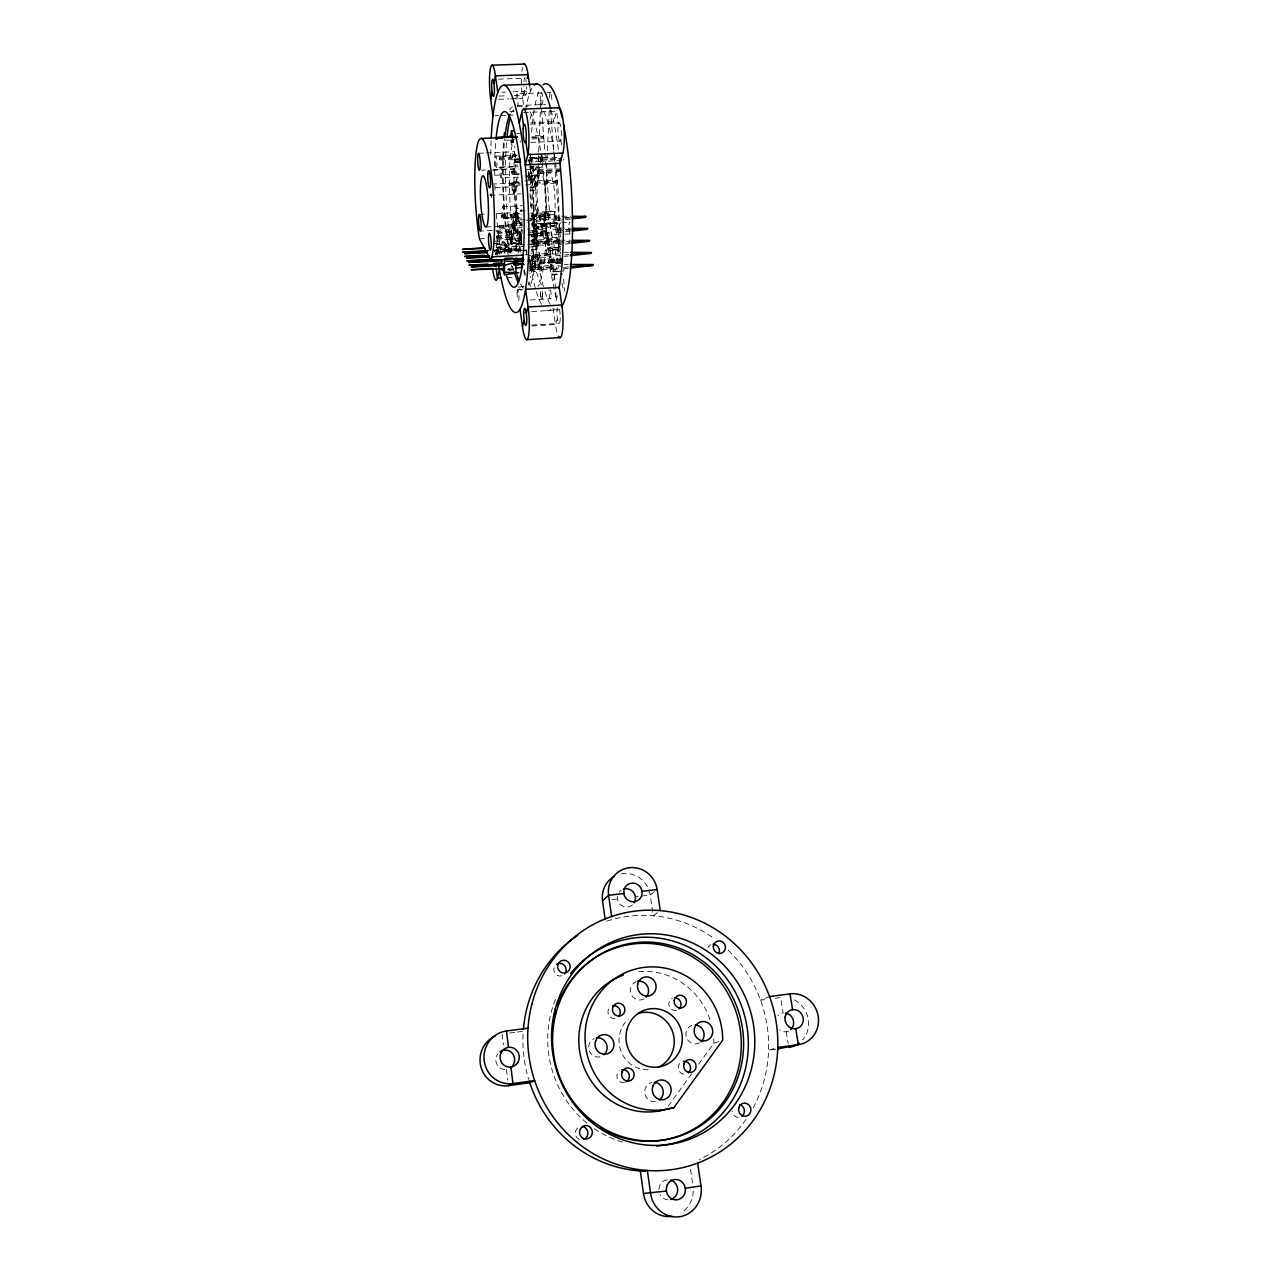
<?xml version="1.0" encoding="UTF-8"?>
<svg xmlns="http://www.w3.org/2000/svg" width="1281" height="1281" viewBox="0 0 1281 1281"><rect width="100%" height="100%" fill="white"/><g stroke="black" fill="none" stroke-linecap="round" stroke-linejoin="round"><path stroke-width="0.75" stroke-dasharray="5 3.75" d="M570.333 231.221L557.043 232.726L555.682 211.557L542.279 212.022L554.897 210.789L553.824 217.978L561.046 262.493L550.414 264.879L560.918 266.096M512.576 139.373L512.016 142.671L517.268 142.447M501.688 217.001L517.62 216.313L517.284 217.626L501.688 217.898L501.688 217.001L501.688 215.176L517.268 213.863L518.036 219.355L516.259 223.086L521.623 222.83M520.07 185.169L509.342 185.313L509.342 184.368L509.342 182.478L520.07 181.614M521.383 244.287L511.423 244.479L511.407 243.598L511.423 241.709L521.383 240.844M519.237 173.88L512 173.96L512 172.999L512.016 171.094L519.237 170.501M533.633 257.417L533.969 256.6L533.697 257.545M496.852 237.626L512.448 236.921L512.144 238.17L496.868 238.474L496.852 237.626L496.852 235.816L512.112 234.503L512.848 239.915L511.135 243.502L521.655 242.974L520.326 233.558L521.655 228.979L480.327 231.092M513.345 159.693L499.574 159.837L499.574 157.051L515.298 155.802L515.651 158.268M499.238 227.426L515.01 226.721L514.69 228.018L499.254 228.29L499.238 227.426L499.254 225.6L514.674 224.287L515.41 229.747L513.665 233.398L522.52 232.966M528.845 177.547L529.469 178.251L528.813 177.659M515.33 231.477L515.651 230.692L515.394 231.605M517.972 221.341L518.245 220.428L518.517 221.565M520.999 211.061L520.903 209.94L521.063 211.093M547.131 233.51C546.603 228.258 551.214 254.23 551.374 259.354L553.216 269.747L552.207 275.015L562.775 274.166M520.118 240.236L519.75 231.589L520.166 240.22L511.583 240.636L511.968 234.439M525.434 219.74L516.771 220.172L516.227 208.739L521.735 208.467M531.935 139.005L543.528 138.172L543.544 137.163L543.496 135.546L531.919 135.706M531.023 236.921L542.295 236.024L542.311 235.128L542.263 233.51L530.991 233.782M546.427 156.666L546.395 157.659L530.91 158.796M531.855 226.913L545.146 225.856L545.178 224.944L545.13 223.31L531.839 223.631M530.814 216.841L548.076 215.48L548.092 214.551L548.044 212.902L530.798 213.286M537.139 159.228L537.556 158.252M535.362 261.804C535.666 264.174 532.288 258.394 529.373 261.997M535.826 260.251L536.307 261.932M546.891 232.534L547.515 234.855L544.793 211.829L543.384 216.697L546.875 240.7L548.348 241.885C549.629 240.171 546.843 239.339 548.22 240.924L548.348 241.885L545.898 241.276L548.636 250.484L552.207 275.015M532.464 242.509L532.448 241.533M534.561 170.773L534.497 170.021M557.219 182.975L557.203 180.301L535.442 180.701L535.074 182.11L535.442 184.624L557.219 182.975L557.203 180.301M560.486 250.371L557.459 223.583L546.138 223.502L557.075 228.098L570.541 228.21M519.558 226.225L519.574 225.408M531.631 257.721L531.615 256.152M563.928 267.329L563.816 271.188M558.836 241.885L558.804 239.275L537.251 239.803L536.899 241.116L537.251 243.63L558.836 241.885L558.804 239.275M563.672 160.077L563.704 159.036M537.187 186.321L538.18 162.815M538.26 160.846L540.838 100.11L544.873 151.927M545.818 185.905L547.339 152.631M547.419 150.662L549.293 109.558M532.416 170.421L532.656 170.501M526.699 249.779L526.811 252.965M532.608 169.62L532.816 170.261M535.554 158.396L536.211 159.1L535.922 158.332M534.657 260.411L535.122 261.724L534.369 261.308M540.422 216.377L540.342 215.064M542.215 226.305L542.295 227.714M546.33 226.705L546.395 228.13L537.924 228.707M548.812 232.101L548.892 233.542M540.214 232.55L540.278 233.991M540.438 233.959L540.374 232.582M521.511 210.869L522.12 210.068M529.902 177.803L529.838 177.531M516.035 230.964L516.884 231.301L516.275 230.612M534.001 228.082L533.761 226.737L533.825 228.162M538.004 228.514L537.764 227.137L537.844 228.578M518.661 220.444L518.917 221.069M497.028 255.576L498.261 249.635L511.92 249.491L509.117 250.243L508.909 251.444L496.996 252.197L496.42 251.108L496.452 254.487M535.314 257.081L534.257 256.792L535.33 256.985M497.877 252.037L508.909 251.444L496.996 252.197L497.348 247.938L495.955 245.344L509.566 245.007L506.748 245.952L506.539 247.153L494.706 247.906L506.235 245.039L506.539 247.153L495.587 247.745M546.571 228.098L546.507 226.769M547.756 235.576L547.003 234.023L547.579 239.515L548.108 237.289L548.252 238.955L547.387 238.586M540.246 216.441L540.166 215.064L531.711 215.608L531.807 216.873L540.326 216.569M531.951 216.873L531.887 215.464M493.681 241.1L504.394 241.725L504.49 251.877L506.315 255.223M524.297 91.063L522.632 98.365L523.945 107.348M521.991 221.677L521.991 227.89M532.047 240.892L531.599 240.123L531.663 241.164M514.978 157.211L514.241 150.55L515.506 159.388M529.902 190.533L535.442 190.277L536.835 184.4L535.506 175.305L524.377 175.833M529.053 179.436L538.388 179.036L539.797 173.015L538.468 163.856M512.144 238.17L511.087 229.523L512.848 239.915M517.284 217.626L517.268 213.863M528.637 172.327L528.284 173.768A25.508 4.307 87 0 1 533.569 197.114A25.508 4.307 87 0 1 531.551 224.111M532.015 163.856L530.158 153.576L531.455 161.902L530.638 156.346M530.014 266.768L530.03 259.979M531.775 249.443L537.267 249.155L538.644 243.646L537.331 234.567L528.14 235.047M531.727 182.206L531.647 181.326M517.22 232.822L517.412 232.694M519.83 222.574L520.022 222.43M530.846 179.292L531.055 179.164M533.745 167.875L533.697 168.019M529.165 269.923L540.166 269.346L541.575 263.918L540.246 254.775L529.197 255.383M560.405 171.654L538.388 173.303L538.02 170.757L538.388 169.316L560.389 168.932M561.815 160.221L541.399 161.71L541.03 159.148L541.399 157.691L561.799 157.355M535.442 184.624L535.442 180.701M538.388 173.303L538.388 169.316M541.399 161.71L541.399 157.691M533.296 167.971L532.624 167.811M535.618 258.826L535.826 258.698M529.886 261.852L529.245 256.152M530.238 264.382L530.238 260.555M529.806 271.444L530.718 268.209M537.251 243.63L537.251 239.803M544.297 218.25L526.827 220.652L544.745 221.261L544.761 216.633L527.115 219.067L545.194 219.659L544.761 216.633M544.745 221.261L545.194 219.659M547.644 234.135L547.275 235.688L547.067 234.279M546.058 230.244L528.541 232.694L546.491 233.286L546.507 228.642L528.829 231.124L546.955 231.685L546.507 228.642M546.491 233.286L546.955 231.685M547.403 232.518L546.603 233.542M561.799 262.045L540.166 263.838L539.797 261.308L540.166 260.011L561.783 259.419M547.387 235.896L548.06 236.937M547.259 237.962L547.099 236.889L547.804 237.834M547.515 237.065L547.9 235.864M535.442 190.277L534.033 180.429L535.506 175.305M547.355 238.378L547.595 237.305M540.166 263.838L540.166 260.011M570.429 219.035L555.281 220.732L554.833 217.706L555.297 216.089L570.669 216.233M547.82 242.301L530.27 244.783L548.252 245.344L548.268 240.716L530.574 243.214L548.716 243.758L548.092 240.075M548.252 245.344L548.716 243.758M555.281 220.732L555.297 216.089M557.043 232.726L557.459 223.583L544.089 224.111L546.507 223.807M549.581 254.391L531.999 256.905L550.029 257.449L550.045 252.837L532.304 255.351L550.478 255.896L550.045 252.837M550.029 257.449L550.478 255.896M570.221 243.47L558.82 244.783L558.372 241.741L558.852 240.155L570.413 240.236M551.342 266.544L533.745 269.09L551.791 269.602L551.807 264.991L534.049 267.521L552.255 268.065L551.807 264.991M558.82 244.783L558.852 240.155M551.791 269.602L552.255 268.065M560.165 253.83L560.63 252.261L549.661 247.665L561.03 247.777L547.563 248.258L550.029 248.002M530.062 266.656L533.665 266.144L529.854 266.336M537.267 249.155L535.858 239.307L537.331 234.567M548.508 239.995L548.108 240.268M540.166 269.346L538.757 259.435L540.246 254.775M557.411 318.537L555.458 324.541A22.834 4.147 86.5 0 0 557.587 334.181M504.682 140.189L512.528 140.109L512.864 138.684L513.265 141.647L511.503 145.698L510.687 140.045M536.819 158.011L536.915 157.755M528.541 171.67L529.085 175.449L528.012 178.331C540.998 173.239 530.782 200.525 533.36 178.075M529.71 268.177L535.058 267.825L535.074 262.765M529.982 268.866L530.59 263.101M499.574 159.837L499.574 157.051M543.528 138.172L543.496 135.546M512 173.96L512.016 171.094M509.342 185.313L509.342 182.478M501.688 217.898L501.688 215.176M547.595 239.307L547.611 237.722L548.252 238.955M499.254 228.29L499.254 225.6M496.868 238.474L496.852 235.816M548.076 215.48L548.044 212.902M539.301 252.789L539.605 258.698L539.365 252.821L530.958 253.238M545.146 225.856L545.13 223.31M542.295 236.024L542.263 233.51M511.423 244.479L511.423 241.709M541.495 270.787L541.046 264.959L541.399 270.867L533.008 271.348L532.384 268.834L532.656 265.423L541.014 264.959M518.789 221.437L518.869 220.348M523.192 250.532L516.371 250.9L516.035 244.847L524.57 244.399M534.481 222.398L534.065 216.553L534.449 222.43L527.756 222.798M530.91 166.786L530.078 168.019L541.399 167.539L539.942 157.499L528.621 158.091M668.234 1106.143L691.612 1073.91M698.625 1064.239L713.837 1043.278L719.153 1041.453M516.259 223.086L514.898 213.607L516.291 209.556L518.036 219.355M513.665 233.398L512.336 223.999L513.633 219.243L522.536 218.795M511.135 243.502L509.806 234.183L511.167 230.292L512.304 238.218L522.888 237.658M521.527 210.388L521.735 209.86M516.083 244.863L516.403 250.884M535.842 228.594L536.115 234.487L535.874 228.626L527.5 229.027M538.116 257.433C535.938 281.196 545.802 249.651 531.039 257.817M534.609 261.708L535.058 267.825M533.008 271.348L532.688 265.423M654.383 891.736L650.236 895.051L635.376 896.812M532.912 239.995L532.896 241.004M516.964 236.2L516.964 235.64M517.588 235.672L517.988 234.759M657.473 912.696L653.278 915.771L650.236 895.051A24.723 23.891 60.2 0 0 620.837 873.962M533.585 172.262L533.649 172.23M530.686 183.647L530.782 183.695M535.202 237.225C533.136 258.714 541.367 234.695 531.535 236.633M546.875 240.7L545.898 241.276L557.363 241.949M537.892 246.56L537.508 240.668L537.892 246.56L529.533 247.025M548.636 252.773L546.01 254.118L559.14 253.99M516.675 235.112L516.323 235.352M520.486 225.552L520.598 224.527M530.462 183.295L530.494 182.334M769.545 996.538L760.546 1000.157L767.847 999.196M536.515 160.637L536.499 160.605M531.903 236.264L532.272 236.457M508.589 249.315L511.215 248.514L497.348 247.938L508.813 251.284L506.748 245.952M774.092 1048.563L768.568 1050.18L775.918 1049.187M524.954 210.837L516.243 211.317L516.867 220.172M533.072 171.798L533.472 170.837M533.104 241.549L533.504 240.604M553.936 214.167L540.806 216.841L553.824 217.978M495.603 253.974L504.49 251.877M513.793 221.741L514.225 230.532L513.841 221.773L522.264 221.309M553.216 269.747L562.135 267.729M508.925 270.755L514.77 269.57M509.79 1033.046L515.554 1032.278M517.476 1032.038L523.256 1031.269A128.26 122.528 76.3 0 0 528.717 1079.531M775.149 998.235L780.625 997.515L783.155 1013.031A9.511 8.903 68.5 0 0 777.919 1015.865M560.325 242.99L547.083 244.607L549.661 245.376M611.886 899.614L617.49 898.958M564.313 268.786L568.124 268.353M564.409 256.44L568.22 255.992M505.05 246.256L505.643 247.329L523.705 246.224L505.05 246.256L505.659 250.676L520.054 249.138M560.229 255.335L548.86 256.472L551.422 257.529M556.755 218.843L543.56 220.124L546.122 221.213M564.793 267.297L568.604 266.928M564.889 254.951L568.7 254.599M551.791 274.406L562.007 273.445M557.523 231.14L570.798 229.923M559.301 243.198L570.702 242.141M555.746 219.115L563.32 218.427M565.209 218.266L570.894 217.754M548.7 250.964L559.237 250.131L548.636 250.484M562.023 271.092L553.184 271.78L562.055 271.284M542.167 226.209L554.897 225.232M556.659 237.209L543.833 238.154L546.507 238.09M508.077 269.747L514.001 269.33L512.176 265.984M558.436 249.251L545.482 250.131L548.252 250.147M540.534 262.541L561.847 261.132M531.199 235.832L542.311 235.128M537.62 242.333L558.868 240.956M530.03 263.79L533.729 263.566L529.902 263.566M531.087 215.592L548.092 214.551M532.079 225.76L545.178 224.944M493.393 250.516L504.218 249.843M507.388 250.516L507.981 251.604L526.155 250.468L507.388 250.516L507.42 253.878M527.756 260.107L538.757 259.435M531.631 325.102L559.205 323.404M532.159 325.982L555.458 324.541L552.944 307.232A113.433 19.856 87.1 0 1 544.537 308.593M496.42 236.697L511.808 235.768M532.207 239.531L535.858 239.307M493.313 243.502L504.17 242.846L493.265 243.422M510.959 242.621L521.655 241.965M531.711 311.539L557.491 309.938M512.336 223.999L521.175 223.486M498.805 226.497L514.338 225.584L513.697 220.028L515.41 229.747M509.806 234.183L520.326 233.558M517.652 289.73L523.545 289.394M530.126 299.978L550.382 298.761M538.757 171.862L560.454 170.645M535.794 183.215L557.251 181.982M514.898 213.607L522.056 213.19M501.239 216.073L516.948 215.176M507.148 277.529L512.96 277.192M518.068 287.056L523.385 286.752M529.245 157.611L542.6 156.89M541.783 160.253L561.719 159.148M531.263 259.162L539.605 258.698M561.991 258.762L551.374 259.354L562.423 264.398L551.807 260.171L562.823 259.931M541.575 263.918L530.494 264.526L529.998 261.18M529.774 267.008L538.596 266.512M507.26 269.506L513.121 269.186M525.754 169.684L536.947 169.092L538.388 179.036M524.794 180.925L534.033 180.429M508.877 183.439L519.686 182.863M519.654 232.261L496.371 233.494A5.604 0.849 86.6 0 1 497.701 241.004A5.604 0.849 86.6 0 1 496.388 242.926M529.213 241.116L537.588 240.684M527.596 244.239L538.644 243.646M532.159 246.496L535.682 246.304M494.322 249.971L520.038 248.594M549.597 247.201L560.197 246.625M532.127 137.772L543.544 137.163M516.531 155.577L512.912 155.77L514.322 151.446L515.026 156.218M511.535 172.07L518.821 171.702M546.058 223.022L556.627 222.494M535.474 223.951L569.837 222.141M485.899 226.977L521.239 225.152M542.968 224.031A25.476 4.451 87.1 0 0 544.937 185.873A25.476 4.451 87.1 0 0 537.203 185.857A25.476 4.451 87.1 0 0 542.968 224.031L551.663 223.583A25.46 4.564 87.1 0 0 553.744 185.457A25.46 4.564 87.1 0 0 545.834 185.441A25.46 4.564 87.1 0 0 551.663 223.583M533.825 226.609L555.682 226.064M521.991 227.65L514.866 228.018L513.633 219.243M537.828 227.009L546.395 226.577M533.921 228.29L542.375 227.842L542.391 226.369M496.147 231.733L522.744 230.1M497.284 232.678L521.063 231.445M540.278 232.421L548.892 231.973M527.804 234.919L536.115 234.487M540.374 234.119L548.973 233.67L548.989 232.181M479.414 238.778L487.068 238.362M496.644 237.866L513.889 236.953L520.694 248.434M536.323 235.704L561.334 234.423M564.953 234.231L570.413 233.943M496.131 240.043L521.175 238.714M497.188 244.639L520.278 243.438A5.604 0.913 86.7 0 0 520.598 235.047A5.604 0.913 86.7 0 0 519.013 235.064A5.604 0.913 86.7 0 0 520.278 243.438M494.386 251.14L521.351 249.715M499.126 158.011L512.992 157.323M502.6 206.721L522.92 205.713M530.894 205.216L536.227 204.96M479.334 214.439L485.115 214.151M496.692 213.559L514.049 212.694M503.273 218.202A5.781 0.897 86.8 0 0 503.705 210.02A5.781 0.897 86.8 0 0 502.104 209.139A5.781 0.897 86.8 0 0 503.273 218.202L522.888 217.322M531.503 216.745L536.835 216.473A5.764 0.993 87 0 0 537.251 207.826A5.764 0.993 87 0 0 535.522 207.858A5.764 0.993 87 0 0 536.835 216.473M491.664 184.064L512.688 183.071M514.017 194.168A5.588 0.897 86.9 0 0 514.45 186.097A5.588 0.897 86.9 0 0 512.864 185.553A5.588 0.897 86.9 0 0 514.017 194.168L520.951 193.847M503.449 218.186L521.223 217.322M546.907 238.554L557.475 238.042M494.69 175.273L518.373 174.168M528.477 173.175L539.797 173.015M540.326 173.143L549.053 172.743M527.804 176.426L536.787 176.009A4.676 0.801 87.2 0 0 537.155 169.188A4.676 0.801 87.2 0 0 535.73 168.82A4.676 0.801 87.2 0 0 536.723 176.009M525.899 176.698L532.576 176.394M513.473 183.039L522.072 182.623M525.674 184.928L536.835 184.4M495.363 187.65L520.102 186.466M530.302 187.474L533.793 187.298M490.239 195.304L513.313 194.216M505.066 249.603L519.926 248.914M495.763 156.202L517.348 155.241M535.25 161.726L542.856 161.39L541.767 153.992M500.663 167.026L517.892 166.226M496.243 167.699A5.764 0.881 87 0 0 496.66 159.388A5.764 0.881 87 0 0 495.106 158.764A5.764 0.881 87 0 0 496.243 167.699L517.988 166.722M529.101 166.994L536.291 166.674M481.432 170.197L485.339 170.021M493.153 169.652L514.658 168.676M492.432 170.277L519.125 169.06M501.111 177.883A5.444 0.849 86.9 0 0 501.528 170.069A5.444 0.849 86.9 0 0 500.022 169.428A5.444 0.849 86.9 0 0 501.111 177.883L518.453 177.082M511.407 243.598L522.28 243.102M531.007 142.415L559.957 141.15A9.127 1.681 87.5 0 0 560.982 127.892A9.127 1.681 87.5 0 0 558.036 127.091A9.127 1.681 87.5 0 0 559.957 141.15M478.454 153.272L484.33 153.015M486.284 152.935L513.697 151.718M539.797 261.308L561.27 260.363M530.734 122.72L553.744 121.775L556.514 111.191A24.339 4.467 87.5 0 1 556.819 110.15M530.062 124.161L559.349 122.944M516.819 133.416L520.294 133.272M514.273 165.249L517.892 165.105M532.464 234.807L541.799 234.423M536.899 241.116L558.308 240.22M517.364 105.57L545.578 104.466M517.012 106.579L528.156 106.147M509.902 111.367L513.505 111.223M523.609 112.52L556.514 111.191L558.468 124.209M494.85 115.77L498.613 115.61M500.503 115.53L506.155 115.306M508.029 115.226L513.681 115.002M512 172.999L519.397 172.695M509.342 184.368L520.31 183.92M532.336 214.455L547.563 213.863M531.455 224.783L544.649 224.255M501.624 92.216L505.467 92.056M513.153 91.768L530.462 91.111L529.661 85.619M516.179 99.518A5.877 0.961 87.4 0 1 516.98 93.849L541.575 92.873M546.923 92.68L550.494 92.536M499.094 96.075L506.668 95.787M514.257 95.499L525.626 95.05A8.455 1.409 87.5 0 0 526.731 86.836M498.677 99.294L508.669 98.909M510.655 98.829L522.632 98.365A22.53 3.763 87.5 0 1 521.527 77.18M499.558 158.892L512.08 158.396M527.82 160.862L531.551 160.717M498.389 79.15L524.986 78.173M535.074 182.11L556.691 181.31M541.03 159.148L561.286 158.444M538.02 170.757L559.877 169.973M531.519 136.955L543.016 136.571M558.372 241.741L564.168 241.661M566.09 241.629L569.949 241.565M556.595 229.699L570.077 229.523M554.833 217.706L570.205 217.514M524.874 254.791L528.653 254.775M564.361 264.414L568.236 264.43M564.505 252.277L568.364 252.309M547.051 236.056L546.843 234.743L547.611 236.088M495.058 243.662L506.235 245.039L504.394 241.725M508.285 268.562L514.001 269.33M516.339 211.269L517.092 213.479M521.191 214.471L521.447 214.616M544.745 226.08L555.586 229.94M511.968 142.655L511.183 139.437M511.535 240.572L511.151 231.989L511.936 234.183M509.117 250.243L510.879 253.158M546.843 234.743L547.611 236.296M520.358 141.855L520.102 140.942M498.261 249.635L499.686 254.102M531.039 266.288L529.982 260.876M513.265 141.647L512.656 139.421M528.541 173.543L529.085 175.449M547.884 215.288L558.74 267.777M561.975 283.341L563.576 291.107M539.269 215.72L556.338 299.418L545.033 153.928M786.214 1031.749L788.135 1043.503M515.106 155.321L514.402 153.192L513.841 157.067M560.838 139.917L561.959 147.443M690.507 1169.313L692.701 1184.22M528.861 159.741L529.597 164.705M521.655 228.979L522.264 233.27M516.227 208.739L517.492 217.594M515.154 155.593L515.282 156.778A8.487 1.377 87.1 0 0 513.713 151.718A8.487 1.377 87.1 0 0 512.752 157.147M502.104 1034.055L503.417 1044.752M506.459 1069.443L507.788 1080.251M518.197 253.046L518.453 249.106L519.141 252.917M550.526 109.718L553.6 149.541M553.76 151.542L554.529 161.486M554.689 163.488L560.405 237.161M563.64 278.97L564.569 290.931M507.981 251.604L508.013 254.967M505.643 247.329L505.659 250.676M632.43 904.946A9.271 8.967 60.2 0 1 617.474 896.396M619.187 892.184A9.271 8.967 60.2 0 1 621.173 890.263M606.938 921.087A128.26 122.528 76.3 0 1 713.997 938.397M728.216 950.262A128.26 122.528 76.3 0 1 752.988 1108.097M746.086 1119.338A128.26 122.528 76.3 0 1 699.266 1159.609M788.6 1031.061A9.511 8.903 68.5 0 1 779.489 1029.844M794.156 999.869A25.364 23.747 68.5 0 1 802.755 1039.788M693.261 1190.946A26.725 25.028 84.1 0 1 680.948 1213.059M667.993 1199.785A10.024 9.383 84.1 0 1 660.163 1194.709M658.898 1189.312A10.024 9.383 84.1 0 1 667.705 1179.769M504.73 1069.507A9.752 9.447 -87.8 0 1 497.797 1053.799M622.422 1142.076A104.722 100.014 76.1 0 1 593.936 1128.401M586.746 1122.973A104.722 100.014 76.1 0 1 555.538 999.244M707.945 947.732A6.277 5.973 64.6 0 1 710.907 944.77M738.176 1117.384A6.549 6.133 76.1 0 1 732.172 1111.155M579.508 1139.401A6.645 6.325 87.7 0 1 577.971 1127.696M561.911 975.77A6.341 6.181 75.2 0 1 554.385 966.931M638.771 971.655A70.471 67.333 76.2 0 1 709.962 1019.628M713.709 1038.971A70.471 67.333 76.2 0 1 713.837 1043.278M648.298 1069.779A28.823 27.541 76.2 0 1 621.093 1051.461A28.823 27.541 76.2 0 1 628.347 1019.084M615.008 1018.427A6.405 6.165 75.7 0 1 610.028 1007.202M676.448 1010.341A6.373 6.085 71.2 0 1 672.413 998.299M624.584 1082.509A6.517 6.229 80.7 0 1 619.508 1070.788M683.622 1074.183A6.485 6.149 76 0 1 680.755 1062.461M600.004 1056.873A9.656 9.271 80.5 0 1 589.388 1051.253M588.603 1046.913A9.656 9.271 80.5 0 1 594.096 1038.587M655.376 1101.644A9.752 9.255 79.6 0 1 644.887 1093.702A9.752 9.255 79.6 0 1 651.789 1082.509M699.634 1042.798A9.575 9.079 72.9 0 1 686.712 1038.234A9.575 9.079 72.9 0 1 691.948 1025.392M644.039 998.86A9.479 9.111 71.7 0 1 631.325 994.697A9.479 9.111 71.7 0 1 635.68 981.887M513.889 236.953A62.449 10.248 86.9 0 1 514.37 138.94M528.38 175.913A62.449 10.248 86.9 0 1 528.813 179.66M529.998 193.415A62.449 10.248 86.9 0 1 530.766 209.7M522.024 224.607A25.54 4.195 86.9 0 1 515.763 201.469A25.54 4.195 86.9 0 1 518.805 174.216M490.799 193.703A5.588 0.833 86.8 0 1 489.95 194.904M515.57 164.817A8.487 1.377 87.1 0 1 513.297 165.041M521.911 71.592A22.53 3.763 87.5 0 1 522.536 67.557M525.642 95.05A8.455 1.409 87.5 0 1 523.897 86.419M523.961 81.6A8.455 1.409 87.5 0 1 525.146 78.237M525.867 79.822A8.455 1.409 87.5 0 1 526.235 81.536M541.511 304.318A113.433 19.856 87.1 0 1 530.11 264.895M525.658 110.038A113.433 19.856 87.1 0 1 533.04 86.468M551.054 110.182A113.433 19.856 87.1 0 1 558.468 150.55M557.427 295.751A113.433 19.856 87.1 0 1 555.153 302.844M525.066 275.655A21.201 3.523 86.7 0 1 523.721 270.179M525.754 249.843A7.942 1.329 86.7 0 1 526.843 254.439M494.77 251.524A7.974 1.201 86.5 0 1 495.619 254.855M496.9 254.134A113.801 18.078 86.9 0 1 496.275 249.491M491.6 197.674A113.801 18.078 86.9 0 1 491.408 193.703M490.735 154.473A113.801 18.078 86.9 0 1 491.135 140.109M559.445 309.217A8.567 1.553 86.5 0 1 559.973 321.611A8.567 1.553 86.5 0 1 557.603 319.69A8.567 1.553 86.5 0 1 557.379 307.536M521.367 290.419A92.328 15.068 86.9 0 1 519.782 288.817M512.08 268.145A92.328 15.068 86.9 0 1 511.391 265.183M508.909 252.357A92.328 15.068 86.9 0 1 503.497 142.559M509.742 110.006A92.328 15.068 86.9 0 1 512.528 106.931M530.414 163.007A92.328 15.068 86.9 0 1 530.398 277.657M529.389 281.708A92.328 15.068 86.9 0 1 528.316 285.055M524.089 286.512A87.909 14.347 86.9 0 1 521.191 286.159M513.713 270.291A87.909 14.347 86.9 0 1 512.784 266.832M509.87 253.094A87.909 14.347 86.9 0 1 504.714 138.844M511.407 112.44A87.909 14.347 86.9 0 1 514.257 111.271M529.101 159.549A87.909 14.347 86.9 0 1 529.774 273.894M541.543 284.942A92.104 16.109 87.1 0 1 531.567 249.443M530.046 119.085A92.104 16.109 87.1 0 1 532.304 111.783M543.544 111.319A92.104 16.109 87.1 0 1 558.436 197.018A92.104 16.109 87.1 0 1 552.383 283.661M501.271 253.558A87.989 13.979 86.9 0 1 496.371 213.847M494.994 190.148A87.989 13.979 86.9 0 1 494.818 184.992M494.642 174.776A87.989 13.979 86.9 0 1 495.843 140.766M542.231 291.428A5.476 0.945 86.5 0 1 541.847 299.306A5.476 0.945 86.5 0 1 540.534 291.588M540.518 291.54A5.476 0.945 86.5 0 0 541.847 299.306A5.476 0.945 86.5 0 0 542.263 291.572M560.438 232.598A5.909 1.089 87 0 1 560.438 222.846M516.98 93.849A5.877 0.961 87.4 0 1 518.132 100.687A5.877 0.961 87.4 0 1 517.172 105.41M530.846 286.416A90.727 15.324 87 0 1 528.669 282.669M525.466 274.214A90.727 15.324 87 0 1 523.433 266.864M520.342 251.989A90.727 15.324 87 0 1 514.049 161.886M514.225 156.378A90.727 15.324 87 0 1 514.77 145.954M530.03 111.767A90.727 15.324 87 0 1 545.434 200.749A90.727 15.324 87 0 1 538.212 286.255M523.337 288.177A90.807 14.94 86.9 0 1 520.118 283.165M511.936 252.437A90.807 14.94 86.9 0 1 506.619 141.422M512.688 111.335A90.807 14.94 86.9 0 1 513.633 109.878M532.32 157.179A90.807 14.94 86.9 0 1 529.437 286.768M529.998 157.787A5.748 0.977 87.2 0 1 530.27 161.694M521.959 225.12A25.54 4.195 86.9 0 1 516.499 200.797A25.54 4.195 86.9 0 1 518.901 174.232M538.869 161.63A4.74 0.817 87.2 0 1 538.741 156.939M540.07 156.955A4.74 0.817 87.2 0 1 540.374 161.678M529.774 161.726A4.74 0.801 87.2 0 1 529.645 160.109M530.878 156.858A4.74 0.801 87.2 0 1 531.279 161.774M558.868 309.458A113.256 20.304 87.1 0 1 553.216 308.145M550.35 304.366A113.256 20.304 87.1 0 1 544.777 291.091M543.448 286.688A113.256 20.304 87.1 0 1 530.35 166.226M531.583 132.215A113.256 20.304 87.1 0 1 534.193 109.75M535.058 105.042A113.256 20.304 87.1 0 1 539.285 90.535M570.013 233.574A5.909 1.121 87 0 1 568.972 226.401A5.909 1.121 87 0 1 570.077 222.27M550.574 289.794A5.476 0.977 86.6 0 1 550.926 297.272A5.476 0.977 86.6 0 1 549.597 297.288A5.476 0.977 86.6 0 1 549.085 289.794M549.645 97.74A5.861 1.057 87.6 0 1 550.862 92.905M551.342 94.506A5.861 1.057 87.6 0 1 551.647 102.368M532.608 166.498A5.428 0.929 87.1 0 1 533.168 174.584A5.428 0.929 87.1 0 1 531.775 174.52A5.428 0.929 87.1 0 1 531.567 166.45M531.679 259.162C532.864 272.1 533.136 251.508 531.679 259.162M521.607 234.007L521.623 237.674L521.607 234.007M535.522 263.181L535.41 263.197M550.029 262.253L547.307 262.285L561.046 262.493L550.029 262.253M512.096 185.489A5.588 0.897 86.9 0 0 513.233 194.2A5.588 0.897 86.9 0 0 513.697 186.225A5.588 0.897 86.9 0 0 512.096 185.489M513.121 216.905A8.31 1.345 86.8 0 0 514.978 229.299A8.31 1.345 86.8 0 0 515.442 216.777A8.31 1.345 86.8 0 0 513.121 216.905M517.124 292.34A5.492 0.897 86.4 0 0 518.357 300.683A5.492 0.897 86.4 0 0 518.677 292.596A5.492 0.897 86.4 0 0 517.124 292.34M534.866 226.897A5.925 1.025 86.9 0 0 536.227 235.736A5.925 1.025 86.9 0 0 536.627 226.833A5.925 1.025 86.9 0 0 534.866 226.897M540.774 95.755A5.877 1.025 87.6 0 0 542.007 104.61A5.877 1.025 87.6 0 0 542.568 95.867A5.877 1.025 87.6 0 0 540.774 95.755M519.782 234.919A5.604 0.913 86.7 0 0 521.031 243.358A5.604 0.913 86.7 0 0 521.383 235.015A5.604 0.913 86.7 0 0 519.782 234.919"/><path stroke-width="1.5" d="M520.214 162.303L514.722 162.367L514.722 161.374L514.738 159.436L520.214 159.004M524.249 264.51L514.257 264.735L514.257 261.964L523.128 261.18M496.82 139.293L496.82 137.451L512.512 136.25L512.192 137.675M511.071 136.346L511.455 130.982L514.177 130.854M502.152 270.179L502.456 268.273M504.954 272.309L518.661 272.693L504.522 274.678L504.41 261.068L518.533 261.628M500.231 263.278L499.798 265.727L498.389 263.053M523.144 258.105L523 260.251M492.977 115.834L490.703 99.598L492.16 92.28M493.938 83.361L495.443 75.835A22.61 3.427 87.3 0 0 490.383 68.582A22.61 3.427 87.3 0 0 490.703 99.598M527.196 78.397L528.044 74.634A22.53 3.763 87.5 0 0 523.705 64.45M519.237 123.2L521.671 112.6A24.419 4.083 87.3 0 1 527.692 121.087A24.419 4.083 87.3 0 1 527.756 154.633L525.242 164.897L559.957 163.311L562.807 153.063A24.339 4.467 87.5 0 0 563.576 123.761A24.339 4.467 87.5 0 0 557.956 108.02M499.446 269.939L497.46 278.073L501.335 277.849M558.484 336.23A22.834 4.147 86.5 0 0 562.631 330.178A22.834 4.147 86.5 0 0 561.815 305.006L559.221 287.36L525.578 289.298L528.076 307.008A22.914 3.779 86.3 0 1 528.172 337.527A22.914 3.779 86.3 0 1 522.456 326.575L524.185 320.554M526.299 313.221L528.076 307.008L561.815 305.006M496.82 137.451L496.371 138.444L502.312 138.156M514.738 159.436L514.722 162.367M514.257 261.964L514.257 264.735M673.902 1107.601L722.692 1040.22A71.88 68.614 75.5 0 0 647.113 967.091A71.88 68.614 75.5 0 0 586.362 1050.996A71.88 68.614 75.5 0 0 673.902 1107.601L665.896 1109.362A70.471 67.333 76.2 0 1 582.247 1062.397A70.471 67.333 76.2 0 1 623.367 975.065M605.176 919.678L602.534 900.735L608.603 895.307A25.172 24.307 59.3 0 1 629.307 867.733A25.172 24.307 59.3 0 1 657.153 889.542L660.275 910.631M508.445 1085.648L512.96 1083.55L534.641 1080.588L529.742 1082.749L508.445 1085.648A26.02 25.188 -87.8 0 1 480.903 1066.737A26.02 25.188 -87.8 0 1 495.363 1035.945M516.819 258.009L513.937 258.97L515.843 262.253L504.89 265.183M777.743 1048.931L798.351 1044.672A25.828 24.163 68 0 0 818.143 1016.073A25.828 24.163 68 0 0 789.977 993.864L769.545 996.538M656.769 1111.332L664.599 1109.602M666.408 1191.058L643.462 1193.46L640.324 1170.946L647.369 1170.482L650.588 1193.412A27.237 25.476 83.6 0 0 679.715 1216.71A27.237 25.476 83.6 0 0 701.011 1185.902L697.633 1163.1M685.303 1188.24L701.011 1185.902M502.568 260.796L468.846 262.445L501.063 259.803L501.656 260.924L501.688 264.334L468.958 265.263L487.853 264.062M777.791 1047.474L798.351 1044.672L795.725 1028.723M510.911 1067.041L512.96 1083.55A26.501 25.652 -88.5 0 1 484.186 1060.668A26.501 25.652 -88.5 0 1 506.459 1030.981L527.996 1028.163M623.831 893.498L608.603 895.307L611.597 916.523M642.037 891.336L657.153 889.542M570.029 268.129L592.911 265.439L579.364 265.663M570.125 255.768L591.069 253.35L573.68 253.606M572.223 231.012L587.403 229.283L571.999 229.491M572.127 243.246L589.228 241.292L571.87 241.549M572.319 218.811L585.577 217.322L572.127 217.498M515.25 268.177L522.616 267.361M570.509 266.736L593.391 264.559L570.173 264.446M570.605 254.423L591.534 252.453L570.301 252.309M572.687 229.747L587.867 228.354L572.463 228.226M572.607 241.965L589.708 240.38L572.351 240.252M572.783 217.578L586.041 216.393L572.591 216.265M504.025 265.375L503.433 264.238L471.008 266.912L504.025 265.375L504.057 268.802L471.12 269.747L492.048 268.402M484.25 247.633L462.489 249.363L485.227 248.338M486.46 251.909L464.587 253.67L487.453 252.629M489.31 256.2L466.7 258.025L489.71 256.969M488.766 259.451L466.812 260.844L491.68 260.139M516.467 260.075L523.817 259.611M493.521 263.694L501.095 263.213L501.688 264.334M515.218 264.751L518.933 264.51M488.253 250.564L462.601 252.149L487.18 251.476M484.538 255.223L464.683 256.472L489.422 255.784M526.891 339.689L560.229 337.592M490.959 260.219A62.673 9.191 86.7 0 0 491.504 174.6A62.673 9.191 86.7 0 0 476.868 147.427A62.673 9.191 86.7 0 0 479.414 238.778L490.959 260.219L522.568 258.49M491.936 256.841L523.208 255.143M513.745 136.106L510.142 136.282L511.567 133.64L512.32 135.738M514.257 263.87L523.337 263.438M562.807 153.063L527.756 154.633L525.851 141.422M481.096 138.476L516.803 136.955M523.769 109.093L558.836 107.684M514.722 161.374L520.342 161.15M503.801 85.251L537.139 84.002M492.08 65.203L524.457 64.05M504.938 258.314L512.848 258.105M515.971 259.194L523.577 259.162M504.057 268.802L503.433 264.238M504.522 274.678L502.728 268.786M789.977 993.864L792.587 1009.668M529.661 85.619L528.044 74.634L495.443 75.835L497.781 92.36M521.671 112.6L523.577 125.666M511.455 130.982L512.464 138.012M520.022 309.201L522.456 326.575M496.099 268.177L497.46 278.073A21.265 3.203 86.5 0 1 492.593 268.626M512.352 136.01L512.528 137.82M506.459 1030.981L508.477 1047.33M515.843 264.014L515.923 272.853M602.534 900.735A24.723 23.891 60.2 0 1 614.448 876.332M623.527 889.11A9.271 8.967 60.2 0 1 634.207 902.817M799.184 1043.134A25.364 23.747 68.5 0 1 788.776 1047.426M785.653 1013.079A9.511 8.903 68.5 0 1 790.809 1029.572M672.093 1216.31A26.725 25.028 84.1 0 1 643.462 1193.46M670.379 1180.041A10.024 9.383 84.1 0 1 670.539 1199.528M645.192 1171.186A128.26 122.528 76.3 0 1 529.213 1081.132M523.385 1029.492A128.26 122.528 76.3 0 1 577.683 935.338M499.91 1051.749A9.752 9.447 -87.8 0 1 513.024 1054.215A9.752 9.447 -87.8 0 1 510.623 1067.778M570.573 973.624A104.722 100.014 76.1 0 1 736.815 995.065A104.722 100.014 76.1 0 1 656.641 1145.919M557.475 1004.945A99.229 94.794 76.2 0 1 684.166 952.391A99.229 94.794 76.2 0 1 731.611 1087.681A99.229 94.794 76.2 0 1 600.677 1128.129M589.468 1120.411A99.229 94.794 76.2 0 1 585.545 1117.112M554.016 1016.281A99.229 94.794 76.2 0 1 555.586 1010.565M713.037 944.273A6.277 5.973 64.6 0 1 718.673 953.801M739.601 1104.558A6.549 6.133 76.1 0 1 741.987 1116.215M582.503 1126.559A6.645 6.325 87.7 0 1 583.624 1139.45M556.418 964.497A6.341 6.181 75.2 0 1 564.489 974.12M637.714 1013.623A28.823 27.541 76.2 0 1 672.269 1030.949A28.823 27.541 76.2 0 1 658.146 1067.409M612.686 1005.825A6.405 6.165 75.7 0 1 618.659 1016.49M674.591 997.803A6.373 6.085 71.2 0 1 679.058 1008.98M621.685 1069.795A6.517 6.229 80.7 0 1 626.249 1081.837M683.446 1061.373A6.485 6.149 76 0 1 688.521 1072.693M596.578 1037.882A9.656 9.271 80.5 0 1 604.008 1054.775M654.303 1082.285A9.752 9.255 79.6 0 1 659.427 1099.979M695.231 1024.944A9.575 9.079 72.9 0 1 701.123 1041.709M637.314 981.358A9.479 9.111 71.7 0 1 646.2 997.114M515.282 137.691A62.449 10.248 86.9 0 1 517.332 137.019M491.215 138.412A113.801 18.078 86.9 0 1 516.739 111.751A113.801 18.078 86.9 0 1 526.459 282.941A113.801 18.078 86.9 0 1 498.293 263.262M494.674 265.984A7.974 1.201 86.5 0 1 494.082 263.31M496.147 263.069A7.974 1.201 86.5 0 1 495.907 265.856M534.257 85.17A113.433 19.856 87.1 0 1 550.574 108.389M559.621 160.253A113.433 19.856 87.1 0 1 559.06 288.257M504.074 135.866A92.328 15.068 86.9 0 1 504.41 132.792M518.148 282.236A87.909 14.347 86.9 0 1 514.177 271.94M504.922 136.875A87.909 14.347 86.9 0 1 510.126 114.281M495.987 139.213A87.989 13.979 86.9 0 1 514.514 131.03A87.989 13.979 86.9 0 1 523.609 249.155A87.989 13.979 86.9 0 1 506.459 275.479M519.061 280.715A90.807 14.94 86.9 0 1 516.98 274.694M507.036 136.795A90.807 14.94 86.9 0 1 510.142 118.156M543.128 84.834A113.256 20.304 87.1 0 1 562.087 117.708M563.384 123.857A113.256 20.304 87.1 0 1 561.542 306.864M623.735 892.152A9.431 9.111 59.3 0 0 637.538 900.671A9.431 9.111 59.3 0 0 637.522 884.466A9.431 9.111 59.3 0 0 623.735 892.152M531.903 1004.064A130.646 124.705 75.6 0 0 685.255 1167.007A130.646 124.705 75.6 0 0 741.123 950.342A130.646 124.705 75.6 0 0 531.903 1004.064M785.125 1017.162A9.688 9.063 68 0 0 797.342 1028.339A9.688 9.063 68 0 0 799.968 1012.086A9.688 9.063 68 0 0 785.125 1017.162M667.289 1185.005A10.216 9.559 83.6 0 0 676.464 1199.849A10.216 9.559 83.6 0 0 683.814 1184.124A10.216 9.559 83.6 0 0 667.289 1185.005M517.732 1062.622A9.944 9.624 -88.5 0 0 510.238 1047.266A9.944 9.624 -88.5 0 0 501.095 1061.661A9.944 9.624 -88.5 0 0 517.732 1062.622M556.162 1012.566A99.726 95.242 76 0 0 671.708 1138.409A99.726 95.242 76 0 0 716.463 973.608A99.726 95.242 76 0 0 556.162 1012.566M555.281 1008.836A106.131 101.327 75.5 0 0 678.418 1142.684A106.131 101.327 75.5 0 0 725.799 967.283A106.131 101.327 75.5 0 0 555.281 1008.836M713.325 946.403A6.357 6.037 64.1 0 0 722.004 952.984A6.357 6.037 64.1 0 0 722.884 942.159A6.357 6.037 64.1 0 0 713.325 946.403M738.721 1107.745A6.629 6.213 75.7 0 0 746.311 1116.151A6.629 6.213 75.7 0 0 749.161 1105.215A6.629 6.213 75.7 0 0 738.721 1107.745M580.549 1128.609A6.741 6.405 87.3 0 0 585.673 1138.985A6.741 6.405 87.3 0 0 591.646 1129.169A6.741 6.405 87.3 0 0 580.549 1128.609M557.908 964.673A6.437 6.261 74.3 0 0 565.321 972.903A6.437 6.261 74.3 0 0 568.508 962.319A6.437 6.261 74.3 0 0 557.908 964.673M627.098 1029.155A29.399 28.07 75.4 0 0 660.932 1066.529A29.399 28.07 75.4 0 0 674.447 1018.059A29.399 28.07 75.4 0 0 627.098 1029.155M612.654 1007.667A6.501 6.245 75.1 0 0 620.132 1015.961A6.501 6.245 75.1 0 0 623.223 1005.265A6.501 6.245 75.1 0 0 612.654 1007.667M674.206 1000.221A6.469 6.165 70.7 0 0 682.341 1007.731A6.469 6.165 70.7 0 0 684.326 996.858A6.469 6.165 70.7 0 0 674.206 1000.221M621.974 1072.005A6.613 6.309 80.2 0 0 628.763 1081.084A6.613 6.309 80.2 0 0 632.798 1070.516A6.613 6.309 80.2 0 0 621.974 1072.005M683.878 1064.111A6.581 6.229 75.6 0 0 691.42 1072.469A6.581 6.229 75.6 0 0 694.382 1061.629A6.581 6.229 75.6 0 0 683.878 1064.111M595.681 1040.668A9.848 9.447 79.7 0 0 605.817 1054.199A9.848 9.447 79.7 0 0 611.918 1038.475A9.848 9.447 79.7 0 0 595.681 1040.668M652.926 1086.096A9.944 9.431 79 0 0 663.158 1099.722A9.944 9.431 79 0 0 669.114 1083.838A9.944 9.431 79 0 0 652.926 1086.096M694.51 1028.307A9.768 9.255 72.2 0 0 705.751 1040.716A9.768 9.255 72.2 0 0 710.122 1024.672A9.768 9.255 72.2 0 0 694.51 1028.307M637.65 984.416A9.672 9.287 70.8 0 0 649.835 995.657A9.672 9.287 70.8 0 0 652.91 979.373A9.672 9.287 70.8 0 0 637.65 984.416M480.519 186.61A25.62 3.763 86.7 0 0 485.515 226.865A25.62 3.763 86.7 0 0 487.244 190.677A25.62 3.763 86.7 0 0 480.519 186.61M487.789 174.28A8.759 1.313 86.8 0 0 489.518 187.907A8.759 1.313 86.8 0 0 490.111 175.385A8.759 1.313 86.8 0 0 487.789 174.28M488.509 237.353A8.567 1.281 86.6 0 0 490.367 250.179A8.567 1.281 86.6 0 0 490.719 237.369A8.567 1.281 86.6 0 0 488.509 237.353M478.55 218.651A8.343 1.201 86.6 0 0 480.327 231.092A8.343 1.201 86.6 0 0 480.631 218.539A8.343 1.201 86.6 0 0 478.55 218.651M477.685 157.051A8.519 1.233 86.9 0 0 479.35 170.277A8.519 1.233 86.9 0 0 479.863 158.011A8.519 1.233 86.9 0 0 477.685 157.051M491.744 83.393A8.471 1.281 87.3 0 0 493.409 96.299A8.471 1.281 87.3 0 0 494.002 83.809A8.471 1.281 87.3 0 0 491.744 83.393M523.753 312.324A8.599 1.425 86.3 0 0 525.722 325.454A8.599 1.425 86.3 0 0 526.251 312.9A8.599 1.425 86.3 0 0 523.753 312.324M523.192 128.548A9.159 1.521 87.3 0 0 525.05 142.671A9.159 1.521 87.3 0 0 525.883 129.365A9.159 1.521 87.3 0 0 523.192 128.548"/></g></svg>
